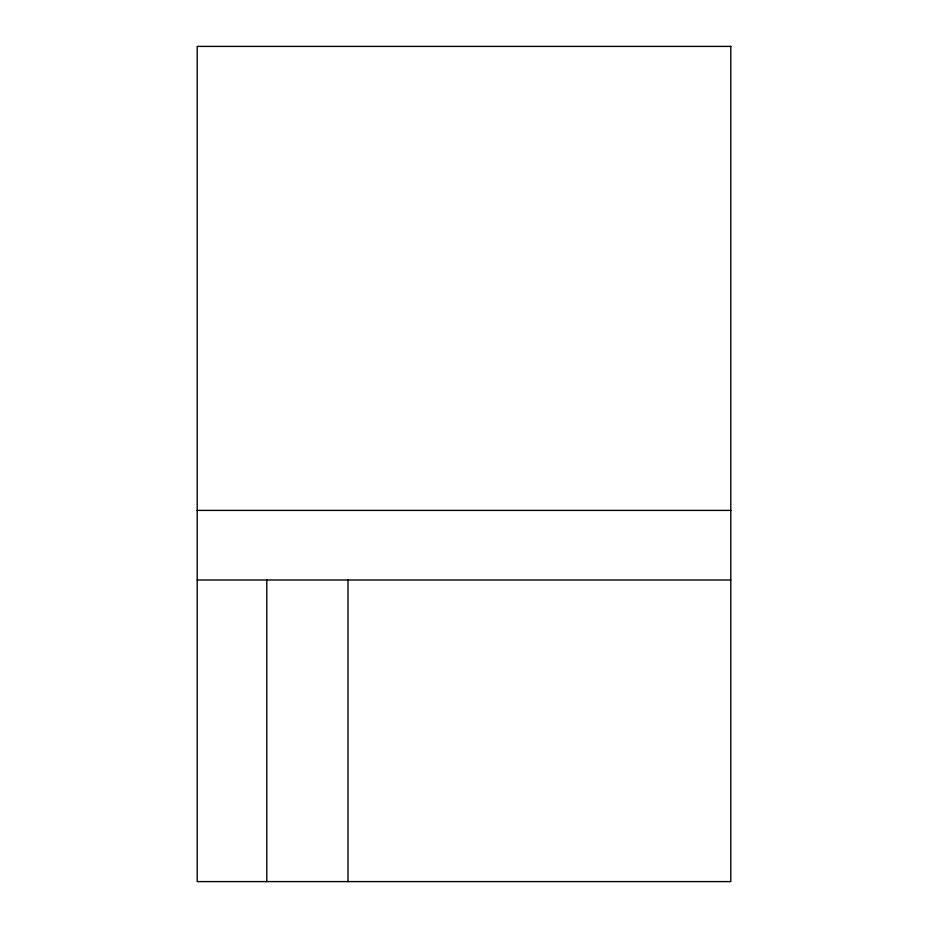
<?xml version="1.0" encoding="UTF-8"?>
<svg xmlns="http://www.w3.org/2000/svg" width="928" height="928" viewBox="0 0 928 928"><rect width="100%" height="100%" fill="white"/><g stroke="black" fill="none" stroke-linecap="round" stroke-linejoin="round"><path stroke-width="1.39" d="M197.2 510.4L730.8 510.4M197.2 580L730.8 580M348 580L348 881.6M266.8 580L266.8 881.6M730.8 46.4L197.2 46.4L197.2 881.6L730.8 881.6L730.8 46.4"/></g></svg>
